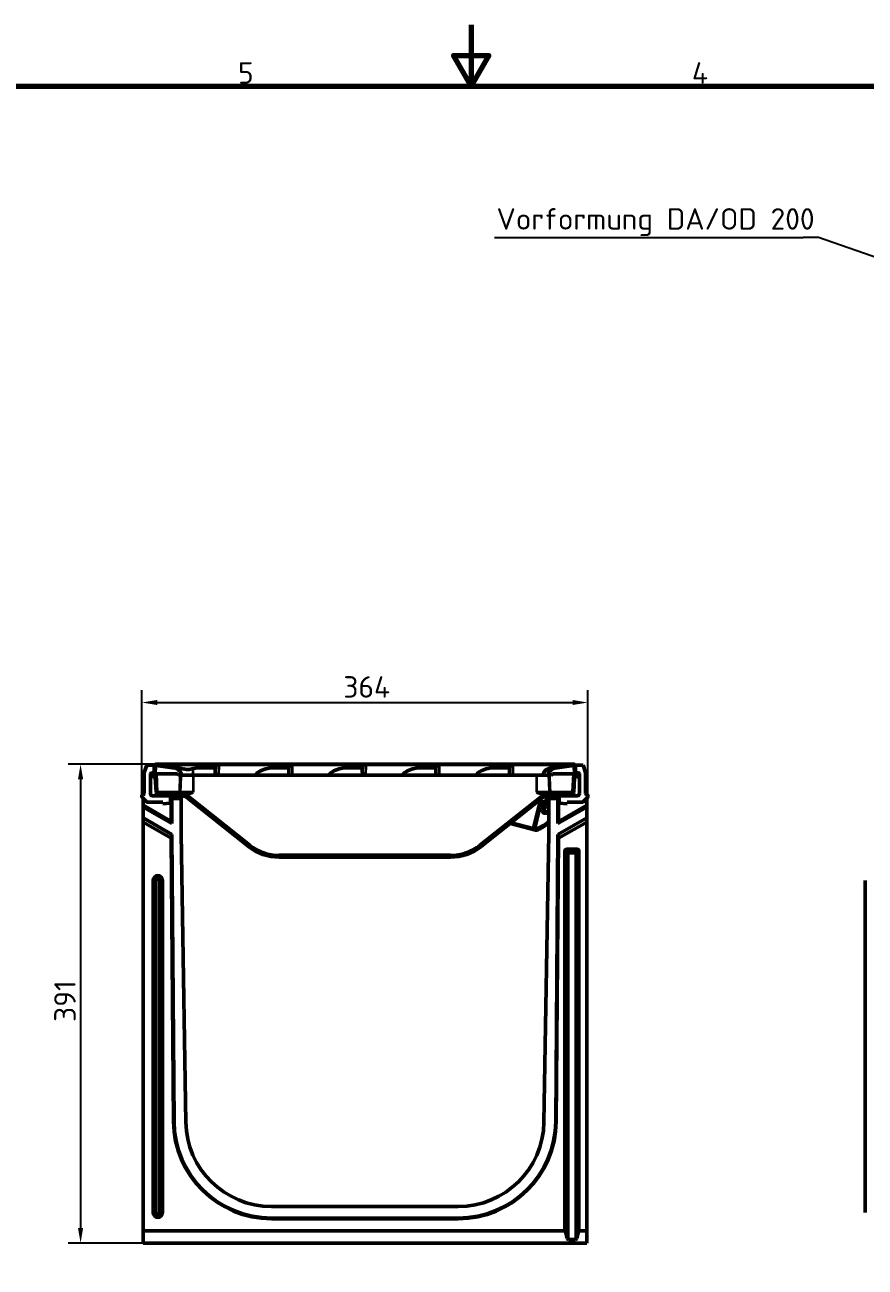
# Model space of a CAD drawing. Header units: millimetres. Extents: x 0 to 4362, y -130 to 2100.
# Drawn here: x 1121 to 1807, y 1086 to 2100 of the extents above; entities that cross this region are included whole.
import ezdxf

# ---------------------------------------------------------------- set-up
doc = ezdxf.new("R2010")
doc.units = ezdxf.units.MM
doc.header["$LTSCALE"] = 5
for name, color, linetype, lineweight in [('Bemaßung (ISO)', 7, 'Continuous', 25), ('Rahmen (ISO)', 7, 'Continuous', 70), ('Sichtbar (ISO)', 7, 'Continuous', 50), ('Sichtbar schmal (ISO)', 7, 'Continuous', 35), ('Symbol (ISO)', 7, 'Continuous', 25)]:
    doc.layers.add(name, color=color, linetype=linetype, lineweight=lineweight)
doc.styles.add('Notiztext (DIN)', font='isocpeur.ttf')
doc.styles.add('TXT 3_5', font='isocpeur.ttf')
doc.dimstyles.new('Anrin Standard (DIN)', dxfattribs={"dimscale": 5, "dimtxt": 3.5, "dimasz": 2.5, "dimexe": 2, "dimexo": 0, "dimgap": 0.8, "dimtad": 1, "dimrnd": 1e-08, "dimtxsty": 'TXT 3_5', "dimcen": 0.09, "dimdle": 10, "dimclrd": 256, "dimclre": 256, "dimclrt": 256, "dimadec": 0, "dimazin": 2, "dimtfac": 0.714286, "dimtmove": 0, "dimatfit": 3, "dimfxl": 1, "dimtolj": 1, "dimlwd": -1, "dimlwe": -1, "dimarcsym": 0})

# ---------------------------------------------------------------- blocks, each defined once
blk = doc.blocks.new('Ränder Standardrahmen')
at = {"layer": 'Rahmen (ISO)', "flags": 128}
for points in [[(297, 420), (297, 410), (294.11, 415), (299.89, 415), (297, 410)], [(10, 10), (10, 410), (584, 410), (584, 10), (10, 10)]]:
    blk.add_lwpolyline(points, dxfattribs=at)
at = {"layer": 'Rahmen (ISO)', "char_height": 3.5, "attachment_point": 7, "style": 'Notiztext (DIN)'}
for s, insert in [('5', (258.95, 410.4)), ('4', (333.03, 410.4))]:
    blk.add_mtext(s, dxfattribs=dict(at, insert=insert))
blk = doc.blocks.new('*D28')
at = {"layer": 'Bemaßung (ISO)', "transparency": 16777216}
for p, q in [((1216.3, 1471.3), (1216.3, 1557)), ((1580.3, 1471.3), (1580.3, 1557)), ((1228.8, 1547), (1567.8, 1547))]:
    blk.add_line(p, q, dxfattribs=at)
for points in [[(1228.8, 1549.1), (1228.8, 1545), (1216.3, 1547)], [(1567.8, 1549.1), (1567.8, 1545), (1580.3, 1547)]]:
    blk.add_solid(points, dxfattribs=at)
at = {"layer": 'Defpoints', "color": 0, "transparency": 16777216}
for p in [(1580.3, 1547), (1216.3, 1471.3), (1580.3, 1471.3)]:
    blk.add_point(p, dxfattribs=at)
at = {"layer": 'Bemaßung (ISO)', "transparency": 16777216, "insert": (1380.7, 1568.5), "char_height": 17.5, "attachment_point": 1, "style": 'TXT 3_5'}
blk.add_mtext('\\A1;364', dxfattribs=at)
blk = doc.blocks.new('*D29')
at = {"layer": 'Bemaßung (ISO)', "transparency": 16777216}
for p, q in [((1227.9, 1496.8), (1156.3, 1496.8)), ((1166.3, 1484.3), (1166.3, 1118.3)), ((1217.3, 1105.8), (1156.3, 1105.8))]:
    blk.add_line(p, q, dxfattribs=at)
for points in [[(1164.2, 1484.3), (1168.4, 1484.3), (1166.3, 1496.8)], [(1164.2, 1118.3), (1168.4, 1118.3), (1166.3, 1105.8)]]:
    blk.add_solid(points, dxfattribs=at)
at = {"layer": 'Defpoints', "color": 0, "transparency": 16777216}
for p in [(1227.9, 1496.8), (1166.3, 1105.8), (1217.3, 1105.8)]:
    blk.add_point(p, dxfattribs=at)
at = {"layer": 'Bemaßung (ISO)', "transparency": 16777216, "insert": (1144.8, 1286.4), "char_height": 17.5, "attachment_point": 1, "rotation": 90, "style": 'TXT 3_5'}
blk.add_mtext('\\A1;391', dxfattribs=at)
blk = doc.blocks.new('Führungslinientext1')
at = {"layer": 'Symbol (ISO)'}
h = blk.add_hatch(color=256, dxfattribs=at)
edge = h.paths.add_edge_path(flags=0)
edge.add_arc((390.87, 372.29), 0.625, 0, 360)
for p, q in [((300.83, 385.29), (351.21, 385.29)), ((353.71, 385.29), (351.21, 385.29)), ((388.51, 373.12), (353.71, 385.29)), ((388.51, 373.12), (390.28, 372.5))]:
    blk.add_line(p, q, dxfattribs=at)
blk.add_circle((390.87, 372.29), 0.625, dxfattribs=at)
at = {"layer": 'Symbol (ISO)', "insert": (301.14, 385.52), "char_height": 3.5, "attachment_point": 7, "style": 'Notiztext (DIN)'}
blk.add_mtext('Vorformung DA/OD 200', dxfattribs=at)

msp = doc.modelspace()

# ---------------------------------------------------------------- linework, layer by layer
at = {"layer": 'Sichtbar (ISO)'}
for p, q in [((1218.316, 1489.906), (1220.291, 1495.829)), ((1220.291, 1495.829), (1225.791, 1495.829)), ((1227.013, 1495.291), (1226.29, 1495.354)), ((1226.291, 1495.329), (1226.291, 1490.279)), ((1227.041, 1495.829), (1226.674, 1488.829)), ((1227.044, 1495.888), (1227.041, 1495.829)), ((1227.041, 1495.829), (1227.291, 1495.829)), ((1227.053, 1496.071), (1227.044, 1495.888)), ((1227.291, 1495.829), (1228.034, 1495.723)), ((1227.852, 1496.829), (1269.623, 1496.829)), ((1228.034, 1495.723), (1241.291, 1493.829)), ((1241.291, 1493.829), (1241.466, 1493.829)), ((1243.78, 1493.829), (1241.466, 1493.829)), ((1276.382, 1493.829), (1263.783, 1493.829)), ((1269.623, 1496.829), (1270.449, 1496.829)), ((1270.449, 1496.829), (1270.894, 1496.829)), ((1270.894, 1496.829), (1277.561, 1496.829)), ((1271.446, 1495.916), (1271.628, 1493.829)), ((1276.564, 1495.916), (1276.175, 1491.469)), ((1277.561, 1496.829), (1279.465, 1496.829)), ((1279.465, 1496.829), (1329.623, 1496.829)), ((1336.382, 1493.829), (1323.783, 1493.829)), ((1329.623, 1496.829), (1330.449, 1496.829)), ((1330.449, 1496.829), (1330.894, 1496.829)), ((1330.894, 1496.829), (1337.561, 1496.829)), ((1331.446, 1495.916), (1331.628, 1493.829)), ((1336.564, 1495.916), (1336.175, 1491.469)), ((1337.561, 1496.829), (1339.465, 1496.829)), ((1339.465, 1496.829), (1389.623, 1496.829)), ((1396.382, 1493.829), (1383.783, 1493.829)), ((1389.623, 1496.829), (1390.449, 1496.829)), ((1390.449, 1496.829), (1390.894, 1496.829)), ((1390.894, 1496.829), (1397.561, 1496.829)), ((1391.446, 1495.916), (1391.628, 1493.829)), ((1396.564, 1495.916), (1396.175, 1491.469)), ((1397.561, 1496.829), (1399.465, 1496.829)), ((1399.465, 1496.829), (1449.623, 1496.829)), ((1456.382, 1493.829), (1443.783, 1493.829)), ((1449.623, 1496.829), (1450.449, 1496.829)), ((1450.449, 1496.829), (1450.894, 1496.829)), ((1450.894, 1496.829), (1457.561, 1496.829)), ((1451.446, 1495.916), (1451.628, 1493.829)), ((1456.564, 1495.916), (1456.175, 1491.469)), ((1457.561, 1496.829), (1459.465, 1496.829)), ((1459.465, 1496.829), (1509.623, 1496.829)), ((1516.382, 1493.829), (1503.783, 1493.829)), ((1509.623, 1496.829), (1510.449, 1496.829)), ((1510.449, 1496.829), (1510.894, 1496.829)), ((1510.894, 1496.829), (1517.561, 1496.829)), ((1511.446, 1495.916), (1511.628, 1493.829)), ((1516.564, 1495.916), (1516.175, 1491.469)), ((1517.561, 1496.829), (1519.465, 1496.829)), ((1519.465, 1496.829), (1568.729, 1496.829)), ((1555.115, 1493.829), (1551.277, 1493.829)), ((1555.115, 1493.829), (1555.291, 1493.829)), ((1555.291, 1493.829), (1568.548, 1495.723)), ((1568.548, 1495.723), (1569.291, 1495.829)), ((1569.291, 1495.829), (1569.541, 1495.829)), ((1569.538, 1495.888), (1569.528, 1496.071)), ((1569.541, 1495.829), (1569.538, 1495.888)), ((1569.908, 1488.829), (1569.541, 1495.829)), ((1570.291, 1495.354), (1569.569, 1495.291)), ((1570.291, 1490.279), (1570.291, 1495.329)), ((1570.791, 1495.829), (1576.291, 1495.829)), ((1576.291, 1495.829), (1578.265, 1489.906)), ((1218.291, 1472.829), (1218.291, 1489.748)), ((1223.291, 1488.613), (1223.291, 1472.829)), ((1225.843, 1489.782), (1224.186, 1489.608)), ((1225.116, 1487.201), (1226.595, 1487.331)), ((1225.116, 1486.683), (1226.334, 1486.789)), ((1226.517, 1485.829), (1226.674, 1488.829)), ((1227.553, 1485.829), (1226.517, 1485.829)), ((1227.672, 1488.829), (1226.674, 1488.829)), ((1227.291, 1485.829), (1227.922, 1473.777)), ((1227.396, 1488.829), (1228.184, 1473.777)), ((1227.672, 1488.829), (1245.291, 1488.829)), ((1245.291, 1488.829), (1246.291, 1487.829)), ((1246.291, 1487.829), (1248.808, 1487.829)), ((1248.808, 1487.829), (1258.291, 1487.829)), ((1258.291, 1487.829), (1276.33, 1487.829)), ((1276.33, 1487.829), (1279.175, 1487.829)), ((1279.175, 1487.829), (1309.262, 1487.829)), ((1309.262, 1487.829), (1336.33, 1487.829)), ((1336.33, 1487.829), (1339.175, 1487.829)), ((1339.175, 1487.829), (1369.262, 1487.829)), ((1369.262, 1487.829), (1396.33, 1487.829)), ((1396.33, 1487.829), (1399.175, 1487.829)), ((1399.175, 1487.829), (1429.262, 1487.829)), ((1429.262, 1487.829), (1456.33, 1487.829)), ((1456.33, 1487.829), (1459.175, 1487.829)), ((1459.175, 1487.829), (1489.262, 1487.829)), ((1489.262, 1487.829), (1516.33, 1487.829)), ((1516.33, 1487.829), (1519.175, 1487.829)), ((1519.175, 1487.829), (1543.479, 1487.829)), ((1543.479, 1487.829), (1547.773, 1487.829)), ((1547.773, 1487.829), (1550.291, 1487.829)), ((1550.291, 1487.829), (1551.291, 1488.829)), ((1551.291, 1488.829), (1568.909, 1488.829)), ((1568.397, 1473.777), (1569.186, 1488.829)), ((1568.84, 1473.777), (1569.458, 1485.567)), ((1569.908, 1488.829), (1568.909, 1488.829)), ((1569.111, 1487.407), (1571.465, 1487.201)), ((1569.553, 1487.369), (1569.458, 1485.567)), ((1569.791, 1487.348), (1569.791, 1487.287)), ((1570.247, 1486.789), (1571.465, 1486.683)), ((1572.395, 1489.608), (1570.738, 1489.782)), ((1573.291, 1472.829), (1573.291, 1488.613)), ((1578.291, 1489.748), (1578.291, 1472.829)), ((1216.291, 1470.036), (1216.291, 1471.329)), ((1216.791, 1471.829), (1217.291, 1471.829)), ((1225.291, 1470.829), (1239.308, 1470.829)), ((1228.921, 1472.829), (1229.183, 1472.829)), ((1229.183, 1472.829), (1246.864, 1472.829)), ((1236.186, 1472.829), (1236.191, 1472.724)), ((1239.755, 1470.829), (1239.308, 1470.829)), ((1240.699, 1470.829), (1239.755, 1470.829)), ((1239.81, 1465.388), (1239.81, 1470.329)), ((1247.791, 1470.829), (1240.699, 1470.829)), ((1246.864, 1472.829), (1253.657, 1472.829)), ((1247.791, 1470.829), (1249.291, 1470.829)), ((1248.291, 1468.829), (1248.291, 1470.329)), ((1542.924, 1472.829), (1549.718, 1472.829)), ((1546.316, 1466.303), (1546.55, 1470.783)), ((1547.291, 1470.829), (1548.791, 1470.829)), ((1548.291, 1470.329), (1548.291, 1468.829)), ((1555.883, 1470.829), (1548.791, 1470.829)), ((1549.718, 1472.829), (1567.398, 1472.829)), ((1556.827, 1470.829), (1555.883, 1470.829)), ((1556.772, 1470.329), (1556.772, 1465.388)), ((1557.274, 1470.829), (1556.827, 1470.829)), ((1557.274, 1470.829), (1571.291, 1470.829)), ((1560.39, 1472.724), (1560.396, 1472.829)), ((1567.842, 1472.829), (1567.398, 1472.829)), ((1579.291, 1471.829), (1579.791, 1471.829)), ((1580.291, 1471.329), (1580.291, 1470.036)), ((1220.144, 1465.976), (1216.437, 1469.683)), ((1220.144, 1465.976), (1217.291, 1468.829)), ((1217.291, 1463.304), (1217.291, 1468.829)), ((1217.291, 1461.757), (1217.291, 1463.304)), ((1217.291, 1463.304), (1240.291, 1450.025)), ((1217.291, 1452.851), (1217.291, 1461.757)), ((1240.728, 1448.226), (1217.291, 1461.757)), ((1233.291, 1465.829), (1220.498, 1465.829)), ((1233.291, 1465.829), (1220.498, 1465.829)), ((1233.291, 1464.252), (1233.291, 1465.829)), ((1233.291, 1464.252), (1233.291, 1465.829)), ((1239.36, 1464.89), (1233.291, 1464.252)), ((1239.36, 1464.89), (1233.291, 1464.252)), ((1239.81, 1468.829), (1239.81, 1465.388)), ((1239.81, 1468.829), (1240.291, 1468.829)), ((1240.291, 1468.829), (1240.728, 1468.829)), ((1240.291, 1450.025), (1240.291, 1468.829)), ((1240.728, 1468.829), (1248.291, 1468.829)), ((1240.728, 1468.829), (1240.728, 1448.226)), ((1248.291, 1468.829), (1248.291, 1439.829)), ((1253.022, 1469.528), (1303.414, 1429.506)), ((1493.168, 1429.506), (1543.559, 1469.528)), ((1538.902, 1465.829), (1545.816, 1465.829)), ((1544.423, 1459.327), (1546.158, 1462.331)), ((1544.93, 1463.619), (1544.993, 1463.619)), ((1544.993, 1463.619), (1544.992, 1463.618)), ((1544.993, 1463.619), (1545.058, 1463.666)), ((1545.28, 1463.821), (1545.277, 1463.819)), ((1545.293, 1463.829), (1545.287, 1463.829)), ((1548.291, 1468.829), (1555.853, 1468.829)), ((1548.291, 1439.829), (1548.291, 1468.829)), ((1555.853, 1468.829), (1556.291, 1468.829)), ((1555.853, 1448.226), (1555.853, 1468.829)), ((1579.291, 1461.757), (1555.853, 1448.226)), ((1556.291, 1468.829), (1556.291, 1450.025)), ((1556.772, 1468.829), (1556.291, 1468.829)), ((1556.291, 1450.025), (1579.291, 1463.304)), ((1556.772, 1465.388), (1556.772, 1468.829)), ((1563.291, 1464.252), (1557.222, 1464.89)), ((1563.291, 1464.252), (1557.222, 1464.89)), ((1563.291, 1465.829), (1563.291, 1464.252)), ((1576.084, 1465.829), (1563.291, 1465.829)), ((1576.084, 1465.829), (1563.291, 1465.829)), ((1563.291, 1465.829), (1563.291, 1464.252)), ((1580.144, 1469.683), (1576.437, 1465.976)), ((1579.291, 1468.829), (1576.437, 1465.976)), ((1579.291, 1463.304), (1579.291, 1468.829)), ((1579.291, 1463.304), (1579.291, 1461.757)), ((1579.291, 1461.757), (1579.291, 1452.851)), ((1217.291, 1452.851), (1240.732, 1439.317)), ((1217.291, 1449.518), (1217.291, 1452.851)), ((1240.291, 1450.025), (1240.728, 1448.226)), ((1548.291, 1457.829), (1545.288, 1457.829)), ((1555.849, 1439.317), (1579.291, 1452.851)), ((1555.853, 1448.226), (1556.291, 1450.025)), ((1579.291, 1452.851), (1579.291, 1449.518)), ((1217.291, 1115.829), (1217.291, 1449.518)), ((1240.319, 1436.222), (1217.291, 1449.518)), ((1248.291, 1439.829), (1252.158, 1204.678)), ((1516.853, 1448.317), (1537.632, 1442.934)), ((1537.786, 1442.9), (1537.688, 1443.084)), ((1544.423, 1204.678), (1548.291, 1439.829)), ((1579.291, 1449.518), (1556.262, 1436.222)), ((1579.291, 1115.829), (1579.291, 1449.518)), ((1240.732, 1439.317), (1240.319, 1436.222)), ((1242.151, 1205.195), (1240.319, 1436.222)), ((1240.732, 1439.317), (1242.589, 1205.198)), ((1553.993, 1205.198), (1555.849, 1439.317)), ((1556.262, 1436.222), (1554.43, 1205.195)), ((1556.262, 1436.222), (1555.849, 1439.317)), ((1328.291, 1420.829), (1468.291, 1420.829)), ((1806.521, 1401.829), (1806.521, 1130.829)), ((1322.149, 1135.829), (1474.433, 1135.829)), ((1322.149, 1126.267), (1474.433, 1126.267)), ((1474.433, 1125.829), (1322.149, 1125.829)), ((1561.023, 1115.829), (1217.291, 1115.829)), ((1217.291, 1115.829), (1217.291, 1105.829)), ((1563.468, 1109.57), (1561.989, 1115.088)), ((1572.592, 1115.088), (1571.114, 1109.57)), ((1579.291, 1115.829), (1573.558, 1115.829)), ((1579.291, 1105.829), (1579.291, 1115.829)), ((1217.291, 1105.829), (1579.291, 1105.829)), ((1570.148, 1108.829), (1564.434, 1108.829))]:
    msp.add_line(p, q, dxfattribs=at)
for centre, radius, start, end in [((1225.791, 1495.329), 0.5, 0, 90), ((1225.791, 1490.279), 0.5, 276, 0), ((1227.852, 1496.029), 0.8, 90, 177), ((1270.449, 1495.829), 1, 5, 90), ((1277.561, 1495.829), 1, 90, 175), ((1330.449, 1495.829), 1, 5, 90), ((1337.561, 1495.829), 1, 90, 175), ((1390.449, 1495.829), 1, 5, 90), ((1397.561, 1495.829), 1, 90, 175), ((1450.449, 1495.829), 1, 5, 90), ((1457.561, 1495.829), 1, 90, 175), ((1510.449, 1495.829), 1, 5, 90), ((1517.561, 1495.829), 1, 90, 175), ((1568.729, 1496.029), 0.8, 3, 90), ((1570.791, 1495.329), 0.5, 90, 180), ((1570.791, 1490.279), 0.5, 180, 264), ((1218.791, 1489.748), 0.5, 161.565051, 180), ((1224.291, 1488.613), 1, 96, 180), ((1225.291, 1485.209), 2, 95, 180), ((1225.291, 1484.69), 2, 95, 180), ((1226.291, 1487.287), 0.5, 275, 304.146433), ((1564.465, 1485.829), 5, 332.706995, 357), ((1571.527, 1486.829), 2, 164.47013, 177), ((1570.291, 1487.287), 0.5, 180, 265), ((1571.291, 1485.209), 2, 0, 85), ((1571.291, 1484.69), 2, 0, 85), ((1572.291, 1488.613), 1, 0, 84), ((1577.791, 1489.748), 0.5, 0, 18.434949), ((1216.791, 1471.329), 0.5, 90, 180), ((1216.791, 1470.036), 0.5, 180, 225), ((1217.291, 1472.829), 1, 270, 0), ((1225.291, 1472.829), 2, 180, 270), ((1228.921, 1473.829), 1, 183, 270), ((1229.183, 1473.829), 1, 183, 270), ((1238.189, 1472.829), 2, 183, 270), ((1247.791, 1470.329), 0.5, 0, 90), ((1249.291, 1464.829), 6, 51.542948, 90), ((1547.291, 1464.829), 6, 90, 128.457052), ((1548.791, 1470.329), 0.5, 90, 180), ((1558.393, 1472.829), 2, 270, 357), ((1567.398, 1473.829), 1, 270, 357), ((1567.842, 1473.829), 1, 270, 357), ((1571.291, 1472.829), 2, 270, 0), ((1579.291, 1472.829), 1, 180, 270), ((1579.791, 1471.329), 0.5, 0, 90), ((1579.791, 1470.036), 0.5, 315, 0), ((1220.498, 1466.329), 0.5, 225, 270), ((1220.498, 1466.329), 0.5, 225, 270), ((1545.816, 1466.329), 0.5, 270, 357), ((1576.084, 1466.329), 0.5, 270, 315), ((1576.084, 1466.329), 0.5, 270, 315), ((1522.471, 1479.38), 40, 294.592556, 310.201809), ((1328.291, 1460.829), 40, 231.542948, 270), ((1468.291, 1460.829), 40, 270, 308.457052), ((1322.149, 1205.829), 80, 180.454313, 270), ((1322.149, 1205.829), 79.563, 180.454313, 270), ((1322.149, 1205.829), 70, 180.94228, 270), ((1474.433, 1205.829), 79.563, 270, 359.545687), ((1474.433, 1205.829), 80, 270, 359.545687), ((1474.433, 1205.829), 70, 270, 359.05772), ((1561.023, 1114.829), 1, 15, 90), ((1573.558, 1114.829), 1, 90, 165), ((1564.434, 1109.829), 1, 195, 270), ((1570.148, 1109.829), 1, 270, 345)]:
    msp.add_arc(centre, radius, start, end, dxfattribs=at)
for centre, major_axis, ratio, start_param, end_param in [((1239.308, 1470.329), (0.502, 0), 0.9961947, 0, 1.57079633), ((1557.274, 1470.329), (-0.502, 0), 0.9961947, 4.71238898, 6.28318531), ((1239.308, 1465.388), (0.499, 0.052), 0.9961529, 4.71238898, 6.1788655), ((1239.308, 1465.388), (0.499, 0.052), 0.9961529, 4.71238898, 6.1788655), ((1545.295, 1466.833), (-2.127, -2.127), 0.99726469, 5.83722376, 7.06721394), ((1544.925, 1462.618), (0.871, 0.503), 0.9945517, 0.9828008, 1.04482869), ((1543.306, 1461.683), (-4.975, -3.844), 0.08674318, 4.2385629, 4.3005908), ((1542.745, 1464.284), (-10.409, -6.997), 0.14490242, 1.69723578, 1.71819337), ((1545.288, 1462.828), (0.871, 0.503), 0.9945517, 5.23835661, 7.328014), ((1557.274, 1465.388), (-0.499, 0.052), 0.9961529, 0.10431981, 1.57079633), ((1557.274, 1465.388), (-0.499, 0.052), 0.9961529, 0.10431981, 1.57079633), ((1545.293, 1458.83), (0.871, 0.503), 0.9945517, 2.09676396, 4.18642135), ((1538.029, 1444.028), (0.339, 0.945), 0.05219193, 2.60194848, 3.09398436)]:
    msp.add_ellipse(centre, major_axis=major_axis, ratio=ratio, start_param=start_param, end_param=end_param, dxfattribs=at)
for points, knots in [([(1241.466, 1493.829), (1241.93, 1493.829), (1242.436, 1493.783), (1243.427, 1493.586), (1243.912, 1493.435), (1244.768, 1493.081), (1245.217, 1492.845), (1246.056, 1492.285), (1246.445, 1491.96), (1247.099, 1491.305), (1247.423, 1490.916), (1247.982, 1490.077), (1248.216, 1489.628), (1248.564, 1488.783), (1248.711, 1488.312), (1248.808, 1487.829)], [1.112649607, 1.112649607, 1.112649607, 1.112649607, 1.251700317, 1.251700317, 1.390751026, 1.390751026, 1.5295863, 1.5295863, 1.668421573, 1.668421573, 1.807190467, 1.807190467, 1.945959362, 1.945959362, 2.081585261, 2.081585261, 2.081585261, 2.081585261]), ([(1258.291, 1493.122), (1257.544, 1492.938), (1256.798, 1492.75), (1255.322, 1492.474), (1254.619, 1492.386), (1253.168, 1492.357), (1252.483, 1492.41), (1250.766, 1492.663), (1249.761, 1492.905), (1246.696, 1493.599), (1245.215, 1493.829), (1243.78, 1493.829)], [-1.16022318, -1.16022318, -1.16022318, -1.16022318, -0.98445593, -0.98445593, -0.81951744, -0.81951744, -0.66218213, -0.66218213, -0.44125024, -0.44125024, 0, 0, 0, 0]), ([(1263.783, 1493.829), (1262.223, 1493.829), (1260.535, 1493.629), (1258.66, 1493.21), (1258.475, 1493.167), (1258.291, 1493.122)], [5.057153057, 5.057153057, 5.057153057, 5.057153057, 5.598349416, 5.598349416, 5.657360376, 5.657360376, 5.657360376, 5.657360376]), ([(1276.33, 1487.829), (1276.325, 1488.342), (1276.292, 1488.852), (1276.193, 1490.134), (1276.123, 1490.865), (1276.175, 1491.469)], [2.828515368, 2.828515368, 2.828515368, 2.828515368, 2.979610403, 2.979610403, 3.226827539, 3.226827539, 3.226827539, 3.226827539]), ([(1323.783, 1493.829), (1322.223, 1493.829), (1320.535, 1493.629), (1316.84, 1492.804), (1314.827, 1492.12), (1311.941, 1490.642), (1310.643, 1489.844), (1309.636, 1488.578), (1309.443, 1488.279), (1309.294, 1487.915), (1309.278, 1487.872), (1309.262, 1487.829)], [5.05715306, 5.05715306, 5.05715306, 5.05715306, 5.59834942, 5.59834942, 6.23943304, 6.23943304, 6.64271426, 6.64271426, 6.74286446, 6.74286446, 6.75594646, 6.75594646, 6.75594646, 6.75594646]), ([(1336.33, 1487.829), (1336.325, 1488.342), (1336.292, 1488.852), (1336.193, 1490.134), (1336.123, 1490.865), (1336.175, 1491.469)], [2.828515368, 2.828515368, 2.828515368, 2.828515368, 2.979610403, 2.979610403, 3.226827539, 3.226827539, 3.226827539, 3.226827539]), ([(1383.783, 1493.829), (1382.223, 1493.829), (1380.535, 1493.629), (1376.84, 1492.804), (1374.827, 1492.12), (1371.941, 1490.642), (1370.643, 1489.844), (1369.636, 1488.578), (1369.443, 1488.279), (1369.294, 1487.915), (1369.278, 1487.872), (1369.262, 1487.829)], [5.05715306, 5.05715306, 5.05715306, 5.05715306, 5.59834942, 5.59834942, 6.23943304, 6.23943304, 6.64271426, 6.64271426, 6.74286446, 6.74286446, 6.75594646, 6.75594646, 6.75594646, 6.75594646]), ([(1396.33, 1487.829), (1396.325, 1488.342), (1396.292, 1488.852), (1396.193, 1490.134), (1396.123, 1490.865), (1396.175, 1491.469)], [2.828515368, 2.828515368, 2.828515368, 2.828515368, 2.979610403, 2.979610403, 3.226827539, 3.226827539, 3.226827539, 3.226827539]), ([(1443.783, 1493.829), (1442.223, 1493.829), (1440.535, 1493.629), (1436.84, 1492.804), (1434.827, 1492.12), (1431.941, 1490.642), (1430.643, 1489.844), (1429.636, 1488.578), (1429.443, 1488.279), (1429.294, 1487.915), (1429.278, 1487.872), (1429.262, 1487.829)], [5.05715306, 5.05715306, 5.05715306, 5.05715306, 5.59834942, 5.59834942, 6.23943304, 6.23943304, 6.64271426, 6.64271426, 6.74286446, 6.74286446, 6.75594646, 6.75594646, 6.75594646, 6.75594646]), ([(1456.33, 1487.829), (1456.325, 1488.342), (1456.292, 1488.852), (1456.193, 1490.134), (1456.123, 1490.865), (1456.175, 1491.469)], [2.828515368, 2.828515368, 2.828515368, 2.828515368, 2.979610403, 2.979610403, 3.226827539, 3.226827539, 3.226827539, 3.226827539]), ([(1503.783, 1493.829), (1502.223, 1493.829), (1500.535, 1493.629), (1496.84, 1492.804), (1494.827, 1492.12), (1491.941, 1490.642), (1490.643, 1489.844), (1489.636, 1488.578), (1489.443, 1488.279), (1489.294, 1487.915), (1489.278, 1487.872), (1489.262, 1487.829)], [5.05715306, 5.05715306, 5.05715306, 5.05715306, 5.59834942, 5.59834942, 6.23943304, 6.23943304, 6.64271426, 6.64271426, 6.74286446, 6.74286446, 6.75594646, 6.75594646, 6.75594646, 6.75594646]), ([(1516.33, 1487.829), (1516.325, 1488.342), (1516.292, 1488.852), (1516.193, 1490.134), (1516.123, 1490.865), (1516.175, 1491.469)], [2.828515368, 2.828515368, 2.828515368, 2.828515368, 2.979610403, 2.979610403, 3.226827539, 3.226827539, 3.226827539, 3.226827539]), ([(1551.277, 1493.829), (1550.313, 1493.829), (1549.353, 1493.644), (1547.535, 1492.95), (1546.679, 1492.445), (1545.256, 1491.239), (1544.655, 1490.552), (1543.858, 1489.177), (1543.602, 1488.523), (1543.479, 1487.829)], [-1.09656547, -1.09656547, -1.09656547, -1.09656547, -0.79060318, -0.79060318, -0.48659804, -0.48659804, -0.21309941, -0.21309941, 0, 0, 0, 0]), ([(1547.773, 1487.829), (1547.87, 1488.312), (1548.017, 1488.783), (1548.365, 1489.628), (1548.6, 1490.077), (1549.158, 1490.916), (1549.483, 1491.305), (1550.136, 1491.96), (1550.526, 1492.285), (1551.364, 1492.845), (1551.814, 1493.081), (1552.669, 1493.435), (1553.154, 1493.586), (1554.146, 1493.783), (1554.652, 1493.829), (1555.115, 1493.829)], [2.365687157, 2.365687157, 2.365687157, 2.365687157, 2.501313057, 2.501313057, 2.640081951, 2.640081951, 2.778850845, 2.778850845, 2.917686119, 2.917686119, 3.056521393, 3.056521393, 3.195572102, 3.195572102, 3.334622811, 3.334622811, 3.334622811, 3.334622811]), ([(1542.924, 1472.829), (1542.25, 1472.831), (1541.474, 1472.947), (1540.024, 1473.259), (1539.077, 1473.538), (1538.291, 1473.777)], [0.95217769, 0.95217769, 0.95217769, 0.95217769, 1.15040235, 1.15040235, 1.397084653, 1.397084653, 1.397084653, 1.397084653]), ([(1545.058, 1463.666), (1545.059, 1463.666), (1545.06, 1463.667), (1545.061, 1463.668), (1545.062, 1463.668), (1545.062, 1463.668)], [0.00000000356, 0.00000000356, 0.00000000356, 0.00000000356, 0.00284677924, 0.00284677924, 0.00465538391, 0.00465538391, 0.00465538391, 0.00465538391]), ([(1539.118, 1443.008), (1538.879, 1442.899), (1538.621, 1442.837), (1538.112, 1442.817), (1537.865, 1442.853), (1537.632, 1442.934)], [0, 0, 0, 0, 0.07881063, 0.07881063, 0.152983548, 0.152983548, 0.152983548, 0.152983548]), ([(1537.786, 1442.9), (1537.777, 1442.902), (1537.768, 1442.904), (1537.739, 1442.911), (1537.721, 1442.915), (1537.679, 1442.925), (1537.654, 1442.93), (1537.632, 1442.934)], [-0.10044306, -0.10044306, -0.10044306, -0.10044306, -0.0956448768, -0.0956448768, -0.0851268768, -0.0851268768, -0.0680877364, -0.0680877364, -0.0680877364, -0.0680877364]), ([(1537.713, 1443.226), (1537.723, 1443.264), (1537.73, 1443.296), (1537.741, 1443.349), (1537.743, 1443.368), (1537.742, 1443.38)], [0, 0, 0, 0, 0.0229641619, 0.0229641619, 0.0486944464, 0.0486944464, 0.0486944464, 0.0486944464])]:
    msp.add_open_spline(points, degree=3, knots=knots, dxfattribs=at)
for points in [[(1258.291, 1473.777), (1256.864, 1473.343), (1255.16, 1472.828), (1253.657, 1472.829)], [(1545.062, 1463.668), (1545.063, 1463.669), (1545.063, 1463.669), (1545.064, 1463.67)], [(1537.742, 1443.38), (1537.743, 1443.366), (1537.744, 1443.353), (1537.745, 1443.34)], [(1537.745, 1443.34), (1537.755, 1443.184), (1537.769, 1443.037), (1537.786, 1442.9)]]:
    msp.add_open_spline(points, degree=3, dxfattribs=at)
at = {"layer": 'Sichtbar schmal (ISO)'}
for p, q in [((1226.291, 1494.82), (1226.985, 1494.759)), ((1227.672, 1488.829), (1228.034, 1495.723)), ((1227.806, 1495.755), (1227.815, 1495.916)), ((1270.261, 1495.916), (1227.815, 1495.916)), ((1258.291, 1487.829), (1258.291, 1493.122)), ((1271.446, 1495.916), (1270.261, 1495.916)), ((1270.378, 1493.829), (1270.261, 1495.916)), ((1276.564, 1495.916), (1271.446, 1495.916)), ((1279.296, 1495.916), (1276.564, 1495.916)), ((1279.175, 1487.829), (1279.296, 1495.916)), ((1330.261, 1495.916), (1279.296, 1495.916)), ((1331.446, 1495.916), (1330.261, 1495.916)), ((1330.378, 1493.829), (1330.261, 1495.916)), ((1336.564, 1495.916), (1331.446, 1495.916)), ((1339.296, 1495.916), (1336.564, 1495.916)), ((1339.175, 1487.829), (1339.296, 1495.916)), ((1390.261, 1495.916), (1339.296, 1495.916)), ((1391.446, 1495.916), (1390.261, 1495.916)), ((1390.378, 1493.829), (1390.261, 1495.916)), ((1396.564, 1495.916), (1391.446, 1495.916)), ((1399.296, 1495.916), (1396.564, 1495.916)), ((1399.175, 1487.829), (1399.296, 1495.916)), ((1450.261, 1495.916), (1399.296, 1495.916)), ((1451.446, 1495.916), (1450.261, 1495.916)), ((1450.378, 1493.829), (1450.261, 1495.916)), ((1456.564, 1495.916), (1451.446, 1495.916)), ((1459.296, 1495.916), (1456.564, 1495.916)), ((1459.175, 1487.829), (1459.296, 1495.916)), ((1510.261, 1495.916), (1459.296, 1495.916)), ((1511.446, 1495.916), (1510.261, 1495.916)), ((1510.378, 1493.829), (1510.261, 1495.916)), ((1516.564, 1495.916), (1511.446, 1495.916)), ((1519.296, 1495.916), (1516.564, 1495.916)), ((1519.175, 1487.829), (1519.296, 1495.916)), ((1569.236, 1495.916), (1519.296, 1495.916)), ((1568.548, 1495.723), (1568.909, 1488.829)), ((1569.236, 1495.916), (1569.241, 1495.822)), ((1569.597, 1494.759), (1570.291, 1494.82)), ((1226.619, 1487.78), (1225.202, 1487.656)), ((1226.42, 1487.287), (1225.202, 1487.181)), ((1226.42, 1487.315), (1226.42, 1487.287)), ((1226.42, 1487.287), (1226.593, 1487.287)), ((1229.183, 1473.777), (1228.394, 1488.829)), ((1258.291, 1487.829), (1258.291, 1473.777)), ((1538.291, 1487.829), (1538.291, 1473.777)), ((1568.187, 1488.829), (1567.398, 1473.777)), ((1571.38, 1487.656), (1569.135, 1487.852)), ((1569.791, 1487.287), (1570.161, 1487.287)), ((1570.161, 1487.287), (1570.161, 1487.315)), ((1571.379, 1487.181), (1570.161, 1487.287)), ((1228.921, 1472.864), (1228.921, 1472.829)), ((1229.183, 1473.777), (1229.183, 1472.829)), ((1246.864, 1473.777), (1229.183, 1473.777)), ((1238.189, 1472.724), (1238.183, 1472.829)), ((1249.291, 1472.724), (1238.189, 1472.724)), ((1238.189, 1472.724), (1238.189, 1470.829)), ((1239.81, 1470.329), (1240.253, 1470.329)), ((1240.253, 1470.329), (1240.725, 1470.329)), ((1240.253, 1470.329), (1240.253, 1468.829)), ((1240.725, 1470.329), (1247.817, 1470.329)), ((1240.725, 1468.829), (1240.725, 1470.329)), ((1246.864, 1472.829), (1246.864, 1473.777)), ((1247.817, 1470.329), (1248.291, 1470.329)), ((1247.817, 1470.329), (1247.817, 1468.829)), ((1258.291, 1473.777), (1247.832, 1473.777)), ((1249.291, 1472.724), (1249.291, 1470.829)), ((1304.657, 1430.968), (1254.266, 1470.989)), ((1542.315, 1470.989), (1491.924, 1430.968)), ((1548.75, 1473.777), (1538.291, 1473.777)), ((1546.047, 1470.699), (1545.816, 1466.303)), ((1558.393, 1472.724), (1547.291, 1472.724)), ((1547.291, 1472.724), (1547.291, 1470.829)), ((1548.291, 1470.329), (1548.765, 1470.329)), ((1548.765, 1470.329), (1555.857, 1470.329)), ((1548.765, 1468.829), (1548.765, 1470.329)), ((1549.718, 1473.777), (1549.718, 1472.829)), ((1567.398, 1473.777), (1549.718, 1473.777)), ((1555.857, 1470.329), (1556.329, 1470.329)), ((1555.857, 1470.329), (1555.857, 1468.829)), ((1556.329, 1468.829), (1556.329, 1470.329)), ((1556.329, 1470.329), (1556.772, 1470.329)), ((1558.398, 1472.829), (1558.393, 1472.724)), ((1558.393, 1470.829), (1558.393, 1472.724)), ((1567.398, 1472.829), (1567.398, 1473.777)), ((1568.397, 1473.777), (1568.84, 1473.777)), ((1539.578, 1462.259), (1535.745, 1445.971)), ((1536.717, 1445.743), (1540.55, 1462.03)), ((1540.637, 1461.92), (1536.878, 1445.941)), ((1537.85, 1445.713), (1541.609, 1461.691)), ((1545.816, 1466.303), (1539.499, 1466.303)), ((1539.578, 1462.259), (1540.55, 1462.03)), ((1540.55, 1462.03), (1540.637, 1461.92)), ((1541.609, 1461.691), (1540.637, 1461.92)), ((1542.018, 1463.513), (1541.78, 1464.482)), ((1542.581, 1463.459), (1542.49, 1463.575)), ((1544.653, 1463.459), (1542.581, 1463.459)), ((1542.581, 1462.461), (1542.581, 1463.459)), ((1542.581, 1462.461), (1544.653, 1462.461)), ((1544.653, 1462.461), (1542.918, 1459.457)), ((1543.783, 1458.957), (1545.518, 1461.962)), ((1544.93, 1463.619), (1544.653, 1463.459)), ((1544.653, 1463.459), (1544.653, 1462.461)), ((1544.653, 1462.461), (1545.518, 1461.962)), ((1545.277, 1463.819), (1545.287, 1463.829)), ((1545.293, 1463.829), (1545.28, 1463.821)), ((1545.518, 1461.962), (1546.158, 1462.331)), ((1545.816, 1465.829), (1545.816, 1466.303)), ((1542.918, 1459.457), (1543.783, 1458.957)), ((1544.423, 1459.327), (1543.783, 1458.957)), ((1544.648, 1457.459), (1545.288, 1457.829)), ((1544.648, 1457.459), (1544.648, 1456.461)), ((1548.291, 1457.459), (1544.648, 1457.459)), ((1544.648, 1456.461), (1548.291, 1456.461)), ((1517.01, 1448.442), (1537.688, 1443.084)), ((1535.737, 1444.621), (1517.989, 1449.22)), ((1535.737, 1444.621), (1536.709, 1444.839)), ((1535.745, 1445.971), (1536.717, 1445.743)), ((1536.878, 1445.941), (1537.85, 1445.713)), ((1539.689, 1443.685), (1539.256, 1444.585)), ((1468.291, 1422.724), (1328.291, 1422.724)), ((1328.291, 1422.724), (1328.291, 1420.829)), ((1468.291, 1422.724), (1468.291, 1420.829)), ((1561.023, 1425.665), (1561.989, 1425.665)), ((1561.023, 1425.665), (1561.023, 1115.829)), ((1561.989, 1115.088), (1561.989, 1425.665)), ((1561.989, 1425.665), (1563.468, 1424.186)), ((1562.955, 1426.63), (1562.955, 1427.596)), ((1571.626, 1427.596), (1562.955, 1427.596)), ((1562.955, 1426.63), (1571.626, 1426.63)), ((1564.434, 1425.152), (1562.955, 1426.63)), ((1563.468, 1424.186), (1564.434, 1424.186)), ((1563.468, 1424.186), (1563.468, 1109.57)), ((1564.434, 1424.186), (1564.434, 1425.152)), ((1570.148, 1425.152), (1564.434, 1425.152)), ((1564.434, 1108.829), (1564.434, 1424.186)), ((1564.434, 1424.186), (1570.148, 1424.186)), ((1571.626, 1426.63), (1570.148, 1425.152)), ((1570.148, 1425.152), (1570.148, 1424.186)), ((1570.148, 1424.186), (1571.114, 1424.186)), ((1570.148, 1424.186), (1570.148, 1108.829)), ((1571.114, 1424.186), (1572.592, 1425.665)), ((1571.114, 1109.57), (1571.114, 1424.186)), ((1571.626, 1427.596), (1571.626, 1426.63)), ((1572.592, 1425.665), (1573.558, 1425.665)), ((1572.592, 1425.665), (1572.592, 1115.088)), ((1573.558, 1115.829), (1573.558, 1425.665)), ((1225.023, 1401.829), (1225.023, 1130.829)), ((1225.989, 1401.829), (1225.023, 1401.829)), ((1225.989, 1130.829), (1225.989, 1401.829)), ((1225.989, 1401.829), (1227.2, 1401.829)), ((1227.2, 1401.829), (1227.2, 1130.829)), ((1227.2, 1401.829), (1228.166, 1401.829)), ((1228.166, 1130.829), (1228.166, 1401.829)), ((1231.382, 1401.829), (1230.416, 1401.829)), ((1230.416, 1401.829), (1230.416, 1130.829)), ((1231.382, 1130.829), (1231.382, 1401.829)), ((1232.592, 1401.829), (1231.382, 1401.829)), ((1232.592, 1401.829), (1233.558, 1401.829)), ((1232.592, 1401.829), (1232.592, 1130.829)), ((1233.558, 1130.829), (1233.558, 1401.829)), ((1242.151, 1205.195), (1242.589, 1205.198)), ((1554.43, 1205.195), (1553.993, 1205.198)), ((1225.989, 1130.829), (1225.023, 1130.829)), ((1225.989, 1130.829), (1227.2, 1130.829)), ((1227.2, 1130.829), (1228.166, 1130.829)), ((1230.416, 1130.829), (1231.382, 1130.829)), ((1232.592, 1130.829), (1231.382, 1130.829)), ((1233.558, 1130.829), (1232.592, 1130.829)), ((1322.149, 1125.829), (1322.149, 1126.267)), ((1474.433, 1125.829), (1474.433, 1126.267))]:
    msp.add_line(p, q, dxfattribs=at)
for centre, radius, start, end in [((1225.42, 1485.165), 2.5, 95, 148.382498), ((1225.42, 1484.69), 2.5, 95, 122.469902), ((1571.161, 1484.69), 2.5, 57.530098, 85), ((1571.162, 1485.165), 2.5, 31.617502, 85), ((1249.291, 1464.724), 8, 51.542948, 90), ((1547.291, 1464.724), 8, 90, 128.457052), ((1522.471, 1479.38), 38.632, 295.751196, 311.939299), ((1522.471, 1479.38), 39.63, 295.751196, 310.654915), ((1328.291, 1460.724), 38, 231.542948, 270), ((1468.291, 1460.724), 38, 270, 308.457052), ((1229.291, 1401.829), 4.267, 0, 180), ((1229.291, 1401.829), 3.301, 0, 180), ((1229.291, 1401.829), 2.091, 0, 180), ((1229.291, 1401.829), 1.125, 0, 180), ((1229.291, 1130.829), 4.267, 180, 0), ((1229.291, 1130.829), 3.301, 180, 0), ((1229.291, 1130.829), 2.091, 180, 0), ((1229.291, 1130.829), 1.125, 180, 0)]:
    msp.add_arc(centre, radius, start, end, dxfattribs=at)
for centre, major_axis, ratio, start_param, end_param in [((1227.843, 1495.846), (-0.799, 0.042), 0.08528068, 4.75171814, 6.28318531), ((1269.623, 1495.829), (0, 1), 0.64030863, 4.79965544, 6.28318531), ((1270.894, 1495.829), (0, 1), 0.17046467, 0, 0.38961123), ((1279.465, 1495.829), (0, 1), 0.17046467, 0, 1.48352986), ((1329.623, 1495.829), (0, 1), 0.64030863, 4.79965544, 6.28318531), ((1330.894, 1495.829), (0, 1), 0.17046467, 0, 0.38961123), ((1339.465, 1495.829), (0, 1), 0.17046467, 0, 1.48352986), ((1389.623, 1495.829), (0, 1), 0.64030863, 4.79965544, 6.28318531), ((1390.894, 1495.829), (0, 1), 0.17046467, 0, 0.38961123), ((1399.465, 1495.829), (0, 1), 0.17046467, 0, 1.48352986), ((1449.623, 1495.829), (0, 1), 0.64030863, 4.79965544, 6.28318531), ((1450.894, 1495.829), (0, 1), 0.17046467, 0, 0.38961123), ((1459.465, 1495.829), (0, 1), 0.17046467, 0, 1.48352986), ((1509.623, 1495.829), (0, 1), 0.64030863, 4.79965544, 6.28318531), ((1510.894, 1495.829), (0, 1), 0.17046467, 0, 0.38961123), ((1519.465, 1495.829), (0, 1), 0.17046467, 0, 1.48352986), ((1568.739, 1495.846), (0.799, 0.042), 0.06984363, 0, 0.89523903), ((1225.073, 1487.699), (0.044, -0.498), 0.25075913, 0, 1.46128173), ((1225.073, 1487.181), (0.044, -0.498), 0.25789978, 0, 1.54823685), ((1226.291, 1487.287), (0.044, -0.498), 0.25789978, 0, 1.54823685), ((1570.291, 1487.287), (-0.044, -0.498), 0.25789978, 4.73494846, 6.28318531), ((1571.509, 1487.181), (-0.044, -0.498), 0.25789978, 4.73494846, 6.28318531), ((1571.509, 1487.699), (-0.044, -0.498), 0.25075913, 4.82190358, 6.28318531), ((1228.921, 1473.829), (-0.999, -0.052), 0.05226443, 0, 0.74056419), ((1229.183, 1473.829), (-0.999, -0.052), 0.05226443, 0, 1.56805727), ((1238.189, 1472.829), (-1.997, -0.105), 0.05226443, 0, 1.56805727), ((1239.755, 1470.329), (0, 0.5), 0.9961947, 4.71238898, 6.28318531), ((1240.699, 1470.329), (0, 0.5), 0.05233596, 4.71238898, 6.28318531), ((1246.864, 1473.829), (0.999, -0.041), 0.05229258, 4.71452228, 6.03528381), ((1246.864, 1473.829), (0, -1), 0.96942932, 0, 1.51843645), ((1247.791, 1470.329), (0, 0.5), 0.05233596, 4.71238898, 6.28318531), ((1254.266, 1471.094), (-1.244, -1.566), 0.03257656, 0, 1.52980189), ((1542.315, 1471.094), (1.244, -1.566), 0.03257656, 4.75338342, 6.28318531), ((1549.718, 1473.829), (-0.999, -0.041), 0.05229258, 0.2479015, 1.56866302), ((1549.718, 1473.829), (0, -1), 0.96942932, 4.76474886, 6.28318531), ((1548.791, 1470.329), (0, 0.5), 0.05233596, 0, 1.57079633), ((1555.883, 1470.329), (0, 0.5), 0.05233596, 0, 1.57079633), ((1556.827, 1470.329), (0, 0.5), 0.9961947, 0, 1.57079633), ((1558.393, 1472.829), (1.997, -0.105), 0.05226443, 4.71512804, 6.28318531), ((1567.398, 1473.829), (0.999, -0.052), 0.05226443, 4.71512804, 6.28318531), ((1542.5, 1461.564), (-1.867, 2.357), 0.99777273, 5.85446163, 6.95195317), ((1542.5, 1461.564), (-1.247, 1.575), 0.99555782, 5.85446163, 6.95195317), ((1542.583, 1461.459), (-1.242, 1.568), 0.99999751, 5.61441744, 6.95195317), ((1545.138, 1466.676), (-2.836, -2.836), 0.99726469, 5.70945876, 6.07599738), ((1542.583, 1461.459), (-0.622, 0.786), 0.99777273, 5.61441744, 6.95195317), ((1542.49, 1464.574), (0.014, -1), 0.2542117, 4.90581506, 6.2290452), ((1545.138, 1466.676), (-2.131, -2.131), 0.99545192, 5.78102513, 7.04625635), ((1544.653, 1462.461), (-0.5, 0.866), 0.9945517, 3.66756029, 5.75721767), ((1545.816, 1466.329), (0.499, -0.026), 0.05226443, 4.71512804, 6.28318531), ((1544.658, 1458.464), (-1.742, -1.005), 0.9945517, 5.23835661, 7.328014), ((1544.658, 1458.464), (-0.88, -0.508), 0.98386018, 5.23835661, 7.328014), ((1304.657, 1431.072), (-1.244, -1.566), 0.03257656, 0, 1.52980189), ((1491.924, 1431.072), (1.244, -1.566), 0.03257656, 4.75338342, 6.28318531), ((1563.094, 1425.526), (-1.512, 1.512), 0.93511313, 5.53130589, 7.03506472), ((1563.094, 1425.526), (-0.851, 0.851), 0.83079558, 5.53130589, 7.03506472), ((1564.434, 1424.186), (-0.707, -0.707), 0.93511313, 3.96050957, 5.46426839), ((1570.148, 1424.186), (-0.707, 0.707), 0.93511313, 3.96050957, 5.46426839), ((1571.487, 1425.526), (1.512, 1.512), 0.93511313, 5.53130589, 7.03506472), ((1571.487, 1425.526), (0.851, 0.851), 0.83079558, 5.53130589, 7.03506472)]:
    msp.add_ellipse(centre, major_axis=major_axis, ratio=ratio, start_param=start_param, end_param=end_param, dxfattribs=at)
for points, knots in [([(1227.815, 1495.916), (1227.817, 1496.09), (1227.821, 1496.261), (1227.829, 1496.534), (1227.833, 1496.642), (1227.841, 1496.761), (1227.844, 1496.794), (1227.849, 1496.823), (1227.851, 1496.829), (1227.852, 1496.829)], [-0.029509725, -0.029509725, -0.029509725, -0.029509725, -0.0190337727, -0.0190337727, -0.0095906606, -0.0095906606, -0.0036887156, -0.0036887156, 0, 0, 0, 0]), ([(1568.729, 1496.829), (1568.756, 1496.829), (1568.784, 1496.825), (1568.856, 1496.801), (1568.9, 1496.774), (1569.009, 1496.673), (1569.074, 1496.577), (1569.183, 1496.305), (1569.225, 1496.114), (1569.236, 1495.916)], [-0.033575729, -0.033575729, -0.033575729, -0.033575729, -0.0293787629, -0.0293787629, -0.0226636171, -0.0226636171, -0.0119193838, -0.0119193838, 0, 0, 0, 0]), ([(1247.452, 1487.829), (1247.44, 1487.559), (1247.429, 1487.29), (1247.371, 1485.95), (1247.326, 1484.88), (1247.252, 1483.141), (1247.224, 1482.472), (1247.182, 1481.469), (1247.168, 1481.134), (1247.131, 1480.265), (1247.109, 1479.73), (1247.051, 1478.338), (1247.016, 1477.482), (1246.941, 1475.676), (1246.902, 1474.727), (1246.864, 1473.777)], [0.20046059, 0.20046059, 0.20046059, 0.20046059, 0.2815492, 0.2815492, 0.60331972, 0.60331972, 0.80442629, 0.80442629, 0.90497958, 0.90497958, 1.06586484, 1.06586484, 1.32328125, 1.32328125, 1.60885259, 1.60885259, 1.60885259, 1.60885259]), ([(1247.832, 1473.777), (1247.871, 1474.727), (1247.911, 1475.676), (1247.987, 1477.482), (1248.023, 1478.338), (1248.082, 1479.73), (1248.105, 1480.265), (1248.142, 1481.134), (1248.156, 1481.469), (1248.199, 1482.472), (1248.228, 1483.141), (1248.303, 1484.88), (1248.349, 1485.95), (1248.408, 1487.29), (1248.42, 1487.559), (1248.431, 1487.829)], [-1.60885259, -1.60885259, -1.60885259, -1.60885259, -1.32328125, -1.32328125, -1.06586484, -1.06586484, -0.90497958, -0.90497958, -0.80442629, -0.80442629, -0.60331972, -0.60331972, -0.2815492, -0.2815492, -0.20046059, -0.20046059, -0.20046059, -0.20046059]), ([(1548.15, 1487.829), (1548.162, 1487.546), (1548.175, 1487.263), (1548.224, 1486.124), (1548.262, 1485.268), (1548.322, 1483.877), (1548.345, 1483.341), (1548.382, 1482.472), (1548.397, 1482.138), (1548.439, 1481.134), (1548.468, 1480.465), (1548.542, 1478.726), (1548.587, 1477.656), (1548.672, 1475.65), (1548.711, 1474.713), (1548.75, 1473.777)], [-1.40839199, -1.40839199, -1.40839199, -1.40839199, -1.32328125, -1.32328125, -1.06586484, -1.06586484, -0.90497958, -0.90497958, -0.80442629, -0.80442629, -0.60331972, -0.60331972, -0.2815492, -0.2815492, 0, 0, 0, 0]), ([(1549.718, 1473.777), (1549.68, 1474.713), (1549.641, 1475.65), (1549.559, 1477.656), (1549.514, 1478.726), (1549.442, 1480.465), (1549.414, 1481.134), (1549.372, 1482.138), (1549.357, 1482.472), (1549.321, 1483.341), (1549.298, 1483.877), (1549.239, 1485.268), (1549.203, 1486.124), (1549.154, 1487.263), (1549.142, 1487.546), (1549.129, 1487.829)], [0, 0, 0, 0, 0.2815492, 0.2815492, 0.60331972, 0.60331972, 0.80442629, 0.80442629, 0.90497958, 0.90497958, 1.06586484, 1.06586484, 1.32328125, 1.32328125, 1.40839199, 1.40839199, 1.40839199, 1.40839199]), ([(1542.243, 1464.378), (1542.222, 1464.386), (1542.201, 1464.394), (1542.147, 1464.412), (1542.115, 1464.423), (1542.032, 1464.446), (1541.982, 1464.458), (1541.881, 1464.475), (1541.829, 1464.481), (1541.78, 1464.482)], [0, 0, 0, 0, 0.0090314274, 0.0090314274, 0.0234817112, 0.0234817112, 0.0466021653, 0.0466021653, 0.0722514191, 0.0722514191, 0.0722514191, 0.0722514191]), ([(1542.018, 1463.513), (1542.073, 1463.526), (1542.129, 1463.538), (1542.236, 1463.555), (1542.287, 1463.562), (1542.369, 1463.569), (1542.4, 1463.572), (1542.451, 1463.574), (1542.47, 1463.575), (1542.49, 1463.575)], [-0.0722514191, -0.0722514191, -0.0722514191, -0.0722514191, -0.0466021653, -0.0466021653, -0.0234817112, -0.0234817112, -0.0090314274, -0.0090314274, 0, 0, 0, 0]), ([(1545.062, 1463.668), (1544.23, 1463.666), (1543.459, 1463.915), (1542.84, 1464.148), (1542.629, 1464.228), (1542.432, 1464.306), (1542.243, 1464.378)], [0.000150742, 0.000150742, 0.000150742, 0.000150742, 0.235834416, 0.235834416, 0.235834416, 0.31629952, 0.31629952, 0.31629952, 0.31629952]), ([(1542.49, 1463.575), (1542.719, 1463.578), (1542.939, 1463.583), (1543.152, 1463.588), (1543.3, 1463.592), (1543.444, 1463.596), (1543.583, 1463.601), (1543.653, 1463.603), (1543.722, 1463.605), (1543.789, 1463.608), (1543.897, 1463.612), (1544.002, 1463.616), (1544.105, 1463.62), (1544.269, 1463.627), (1544.427, 1463.634), (1544.582, 1463.642), (1544.744, 1463.649), (1544.902, 1463.657), (1545.058, 1463.666)], [-0.31629952, -0.31629952, -0.31629952, -0.31629952, -0.245733185, -0.245733185, -0.245733185, -0.196586548, -0.196586548, -0.196586548, -0.17201323, -0.17201323, -0.17201323, -0.13269592, -0.13269592, -0.13269592, -0.069788225, -0.069788225, -0.069788225, -0.003680154, -0.003680154, -0.003680154, -0.003680154]), ([(1535.745, 1445.971), (1535.732, 1445.916), (1535.721, 1445.861), (1535.695, 1445.715), (1535.683, 1445.625), (1535.663, 1445.39), (1535.662, 1445.245), (1535.68, 1444.939), (1535.702, 1444.778), (1535.737, 1444.621)], [-0.135848312, -0.135848312, -0.135848312, -0.135848312, -0.118867273, -0.118867273, -0.091697611, -0.091697611, -0.048226151, -0.048226151, 0, 0, 0, 0]), ([(1535.737, 1444.621), (1535.983, 1444.215), (1536.439, 1443.83), (1536.997, 1443.534), (1537.213, 1443.42), (1537.446, 1443.316), (1537.713, 1443.226)], [-0.575215405, -0.575215405, -0.575215405, -0.575215405, -0.351376912, -0.351376912, -0.351376912, -0.264760051, -0.264760051, -0.264760051, -0.264760051]), ([(1536.709, 1444.839), (1536.686, 1444.944), (1536.671, 1445.051), (1536.66, 1445.256), (1536.661, 1445.353), (1536.675, 1445.511), (1536.683, 1445.571), (1536.701, 1445.668), (1536.709, 1445.706), (1536.717, 1445.743)], [0, 0, 0, 0, 0.048226151, 0.048226151, 0.091697611, 0.091697611, 0.118867273, 0.118867273, 0.135848312, 0.135848312, 0.135848312, 0.135848312]), ([(1537.742, 1443.38), (1537.399, 1443.564), (1537.144, 1443.844), (1536.953, 1444.191), (1536.844, 1444.388), (1536.759, 1444.61), (1536.709, 1444.839)], [0.284579677, 0.284579677, 0.284579677, 0.284579677, 0.470221568, 0.470221568, 0.470221568, 0.575215405, 0.575215405, 0.575215405, 0.575215405]), ([(1536.878, 1445.941), (1536.85, 1445.907), (1536.822, 1445.872), (1536.768, 1445.806), (1536.743, 1445.774), (1536.717, 1445.743)], [-0.911737704, -0.911737704, -0.911737704, -0.911737704, -0.800763271, -0.800763271, -0.699727178, -0.699727178, -0.699727178, -0.699727178]), ([(1536.878, 1445.941), (1536.758, 1445.429), (1536.853, 1444.864), (1537.397, 1444.009), (1537.807, 1443.702), (1538.555, 1443.485), (1538.861, 1443.467), (1539.341, 1443.547), (1539.522, 1443.605), (1539.689, 1443.685)], [-0.223771601, -0.223771601, -0.223771601, -0.223771601, -0.144332683, -0.144332683, -0.07272577, -0.07272577, -0.02797145, -0.02797145, 0, 0, 0, 0]), ([(1539.256, 1444.585), (1539.172, 1444.544), (1539.081, 1444.515), (1538.84, 1444.473), (1538.686, 1444.482), (1538.312, 1444.59), (1538.107, 1444.743), (1537.835, 1445.171), (1537.789, 1445.455), (1537.85, 1445.713)], [0, 0, 0, 0, 0.02797145, 0.02797145, 0.07272577, 0.07272577, 0.144332683, 0.144332683, 0.223771601, 0.223771601, 0.223771601, 0.223771601]), ([(1539.118, 1443.008), (1539.121, 1443.011), (1539.123, 1443.014), (1539.191, 1443.093), (1539.255, 1443.169), (1539.36, 1443.294), (1539.401, 1443.342), (1539.462, 1443.414), (1539.482, 1443.438), (1539.535, 1443.5), (1539.567, 1443.539), (1539.63, 1443.614), (1539.66, 1443.649), (1539.689, 1443.685)], [0.20140768, 0.20140768, 0.20140768, 0.20140768, 0.211522373, 0.211522373, 0.453262229, 0.453262229, 0.604349638, 0.604349638, 0.679893343, 0.679893343, 0.800763271, 0.800763271, 0.911737704, 0.911737704, 0.911737704, 0.911737704])]:
    msp.add_open_spline(points, degree=3, knots=knots, dxfattribs=at)

# ---------------------------------------------------------------- block references
at = {"xscale": 5, "yscale": 5, "zscale": 5}
msp.add_blockref('Ränder Standardrahmen', (0, 0), dxfattribs=at)
at = {"layer": 'Symbol (ISO)', "xscale": 5, "yscale": 5, "zscale": 5}
msp.add_blockref('Führungslinientext1', (0, 0), dxfattribs=at)

# ---------------------------------------------------------------- dimensions: what is measured, and where the dimension line sits
at = {"layer": 'Bemaßung (ISO)'}
dim = msp.add_linear_dim(base=(1580.291, 1547.047), p1=(1216.291, 1471.329), p2=(1580.291, 1471.329), dimstyle='Anrin Standard (DIN)', override={"dimgap": 0.8, "dimdec": 2, "dimtol": 0, "dimlim": 0, "dimtp": 0, "dimtm": 0, "dimtdec": 2, "dimtofl": 0, "dimatfit": 1}, dxfattribs=at)
dim.commit()
dim.dimension.update_dxf_attribs({"geometry": '*D28', "text_midpoint": (1398.241, 1547.047), "dimtype": 160})
dim = msp.add_linear_dim(base=(1166.291, 1105.829), p1=(1227.852, 1496.829), p2=(1217.291, 1105.829), angle=90, dimstyle='Anrin Standard (DIN)', override={"dimgap": 0.8, "dimdec": 2, "dimtol": 0, "dimlim": 0, "dimtp": 0, "dimtm": 0, "dimtdec": 2, "dimtofl": 0, "dimatfit": 1}, dxfattribs=at)
dim.commit()
dim.dimension.update_dxf_attribs({"geometry": '*D29', "text_midpoint": (1166.291, 1301.279), "dimtype": 160})

doc.saveas('drawing.dxf')
